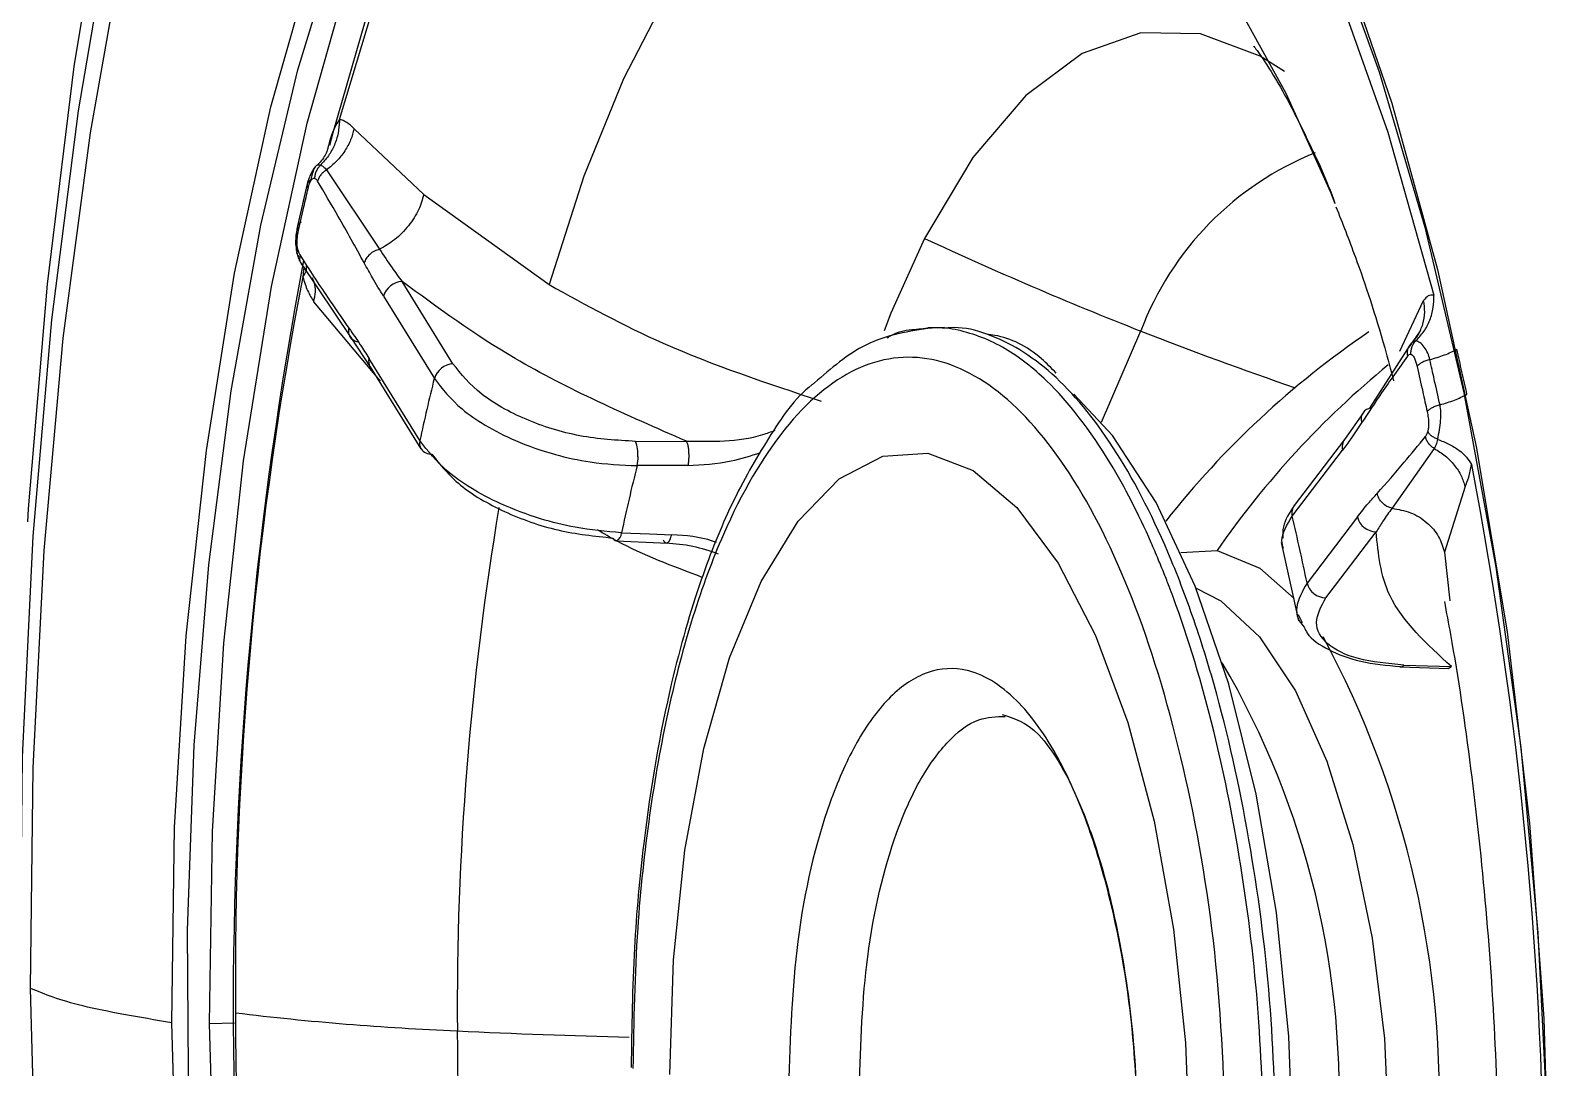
# Model space of a CAD drawing. Extents: x 525 to 613, y 487 to 635.
# Drawn here: x 599.079 to 600.127, y 550.008 to 550.723 of the extents above; entities that cross this region are included whole.
import ezdxf

# ---------------------------------------------------------------- set-up
doc = ezdxf.new("R2010")
doc.units = 0
doc.header["$MEASUREMENT"] = 0
doc.layers.add('1', color=4, linetype='Continuous')
doc.layers.add('STD TEST', color=3, linetype='Continuous')

# ---------------------------------------------------------------- blocks, each defined once
blk = doc.blocks.new('2023 VANGUARD')
at = {"layer": '1', "color": 3, "linetype": 'Continuous', "lineweight": 25}
for p, q in [((30.3425, -42.0358), (30.3906, -42.0812)), ((30.3236, -42.0642), (30.3601, -42.1189)), ((30.3103, -42.0737), (30.3035, -42.1027)), ((30.3906, -42.0812), (30.477, -42.1433)), ((30.306, -42.1287), (30.3402, -42.1798)), ((30.3079, -42.1311), (30.3072, -42.138)), ((30.4107, -42.1979), (30.3756, -42.1411)), ((30.3607, -42.21), (30.3148, -42.1552)), ((30.3628, -42.1513), (30.3979, -42.2081)), ((31.0636, -42.1893), (31.0801, -42.1542)), ((30.7496, -42.1729), (30.7383, -42.1732)), ((30.8579, -42.2382), (30.8851, -42.1753)), ((31.0778, -42.1752), (31.0723, -42.1832)), ((30.3402, -42.1798), (30.3539, -42.2004)), ((31.0429, -42.2286), (31.0713, -42.1843)), ((31.072, -42.1836), (31.0696, -42.1867)), ((30.3879, -42.2509), (30.3528, -42.1941)), ((30.3537, -42.2), (30.3887, -42.2567)), ((31.0381, -42.2322), (31.0256, -42.2501)), ((30.5367, -42.2515), (30.5717, -42.2513)), ((31.0256, -42.2501), (30.9909, -42.2956)), ((30.9895, -42.3031), (31.0242, -42.2576)), ((31.0874, -42.2564), (31.0583, -42.2976)), ((30.5727, -42.268), (30.5377, -42.2682)), ((31.1087, -42.2827), (31.0945, -42.3279)), ((31.0344, -42.3036), (30.9997, -42.3492)), ((31.0127, -42.3594), (31.0474, -42.3139)), ((30.5233, -42.3201), (30.5588, -42.3216)), ((30.9818, -42.3212), (30.9939, -42.3754)), ((30.9127, -42.3281), (30.9377, -42.3268)), ((31.0945, -42.3279), (31.0982, -42.3614)), ((30.9936, -42.3709), (30.9963, -42.3765)), ((31.064, -42.407), (31.0974, -42.4082)), ((31.0665, -42.4058), (31.0993, -42.4069)), ((30.2429, -42.6532), (30.26, -42.6526))]:
    blk.add_line(p, q, dxfattribs=at)
at = {"layer": '1', "color": 3, "linetype": 'Continuous', "lineweight": 25, "flags": 128}
for points in [[(30.448, -41.1171), (30.4153, -41.1647), (30.3647, -41.2521), (30.3178, -41.3513), (30.2748, -41.4614), (30.2362, -41.5817), (30.2023, -41.711), (30.1733, -41.8485), (30.1494, -41.9929), (30.1309, -42.1431), (30.1179, -42.2979), (30.1173, -42.3069)], [(30.4762, -41.2228), (30.4256, -41.2829), (30.3756, -41.3585), (30.329, -41.4463), (30.2862, -41.5456), (30.2476, -41.6555), (30.2136, -41.7751), (30.1845, -41.9032), (30.1605, -42.0386), (30.1418, -42.1802), (30.1287, -42.3267), (30.1211, -42.4767), (30.1193, -42.6288)], [(30.1122, -42.624), (30.1139, -42.4693), (30.1213, -42.3168), (30.1342, -42.1677), (30.1526, -42.0233), (30.1763, -41.8848), (30.2051, -41.7533), (30.2387, -41.6301), (30.2769, -41.5162), (30.3193, -41.4125), (30.3656, -41.3199), (30.3661, -41.3191)], [(30.3801, -43.5397), (30.3445, -43.4411), (30.313, -43.334), (30.286, -43.2196), (30.2639, -43.0994), (30.2468, -42.9748), (30.235, -42.8471), (30.2286, -42.718), (30.2277, -42.5888), (30.2323, -42.4612), (30.2424, -42.3366), (30.2578, -42.2165), (30.2783, -42.1022), (30.3038, -41.9952), (30.3338, -41.8967), (30.3681, -41.8078), (30.4063, -41.7296), (30.4479, -41.663), (30.4923, -41.6088), (30.5392, -41.5675), (30.588, -41.5398), (30.638, -41.5259), (30.6887, -41.526)], [(30.6887, -41.526), (30.7395, -41.5401), (30.7898, -41.568), (30.839, -41.6094), (30.8866, -41.6638), (30.9319, -41.7305), (30.9745, -41.8089), (31.0138, -41.8979), (31.0494, -41.9965), (31.0809, -42.1037), (31.1079, -42.218), (31.13, -42.3382), (31.1471, -42.4628), (31.1589, -42.5905), (31.1653, -42.7197), (31.1662, -42.8488), (31.1652, -42.8947)], [(30.2429, -42.6532), (30.2449, -42.5207), (30.2527, -42.3907), (30.2664, -42.2649), (30.2855, -42.1447), (30.3101, -42.0318), (30.3396, -41.9274), (30.3739, -41.8331), (30.4123, -41.7498), (30.4545, -41.6788), (30.4999, -41.6208), (30.5479, -41.5766), (30.598, -41.5468), (30.6495, -41.5317), (30.67, -41.5299)], [(30.6347, -41.5622), (30.6112, -41.5705), (30.5621, -41.5986), (30.5149, -41.6408), (30.4703, -41.6965), (30.4287, -41.7651), (30.3908, -41.8457), (30.357, -41.9372), (30.3278, -42.0386), (30.3256, -42.0474)], [(30.3324, -42.0293), (30.3634, -41.927), (30.3991, -41.8356), (30.4391, -41.7561), (30.4828, -41.6897), (30.5296, -41.6373), (30.5789, -41.5996), (30.63, -41.5772), (30.6823, -41.5702)], [(30.8074, -41.5707), (30.8409, -41.6015), (30.8905, -41.6602), (30.9376, -41.7322), (30.9816, -41.8166), (31.0219, -41.9123), (31.0581, -42.0182), (31.0897, -42.1329), (31.1163, -42.255), (31.1376, -42.3829), (31.1532, -42.515), (31.163, -42.6497), (31.167, -42.7853)], [(30.7805, -41.599), (30.7859, -41.6022), (30.8372, -41.6411), (30.8868, -41.6947), (30.9341, -41.7622), (30.9783, -41.8427), (31.0189, -41.9351), (31.0554, -42.0382), (31.0871, -42.1505)], [(30.2168, -42.6527), (30.2188, -42.5179), (30.2268, -42.3857), (30.2407, -42.2577), (30.2602, -42.1355), (30.2852, -42.0206), (30.3152, -41.9145), (30.35, -41.8186), (30.3891, -41.7339), (30.432, -41.6616), (30.457, -41.6276)], [(31.0192, -42.0876), (31.0161, -42.0798), (30.9854, -42.0114), (30.9522, -41.9515), (30.9169, -41.9006), (30.8799, -41.8595), (30.8417, -41.8285), (30.8026, -41.8082)], [(30.681, -41.8144), (30.663, -41.8246), (30.6263, -41.8539), (30.5913, -41.8935), (30.5585, -41.9429), (30.5283, -42.0014), (30.501, -42.0685), (30.477, -42.1433)], [(30.9842, -41.9963), (30.9674, -41.9856), (30.9262, -41.9702), (30.885, -41.9696), (30.8446, -41.9839), (30.8057, -42.0127), (30.7693, -42.0555), (30.736, -42.1114)], [(30.736, -42.1114), (30.7128, -42.1629), (30.708, -42.1753)], [(30.9903, -42.7492), (30.9872, -42.6622), (30.9786, -42.5766), (30.9647, -42.4948), (30.9458, -42.419), (30.9226, -42.3514), (30.8956, -42.2937), (30.8655, -42.2475), (30.8389, -42.2188)], [(30.5604, -42.6884), (30.5629, -42.6093), (30.5707, -42.5336), (30.5837, -42.4634), (30.6014, -42.4009), (30.6233, -42.3481), (30.6488, -42.3065), (30.677, -42.2773), (30.7071, -42.2616), (30.7382, -42.2597), (30.7694, -42.2716), (30.7996, -42.2972), (30.828, -42.3355), (30.8538, -42.3854), (30.8761, -42.4454), (30.8942, -42.5136), (30.9076, -42.5881), (30.916, -42.6664), (30.9189, -42.7464)], [(30.5269, -42.3145), (30.5463, -42.3153), (30.5616, -42.3159)], [(30.9377, -42.3268), (30.9672, -42.3389), (30.9909, -42.3598)], [(30.9232, -42.3528), (30.9402, -42.3615), (30.967, -42.3863), (30.9917, -42.4237), (31.0134, -42.4721), (31.0313, -42.5297), (31.0447, -42.5943), (31.0531, -42.6634), (31.0561, -42.7344)], [(30.1193, -42.6288), (30.1233, -42.7818), (30.1329, -42.9342), (30.1481, -43.0846), (30.1687, -43.2317), (30.1947, -43.3741), (30.2256, -43.5106), (30.2614, -43.6398), (30.3015, -43.7608), (30.3458, -43.8722), (30.3937, -43.9733), (30.4448, -44.0629), (30.4987, -44.1403), (30.5549, -44.2049), (30.6045, -44.2495)], [(30.5083, -43.7973), (30.4933, -43.7778), (30.4462, -43.7058), (30.4022, -43.6214), (30.3618, -43.5256), (30.3256, -43.4198), (30.294, -43.3051), (30.2674, -43.183), (30.2462, -43.0551), (30.2305, -42.9229), (30.2207, -42.7882), (30.2168, -42.6527)], [(30.7182, -43.9052), (30.6658, -43.8904), (30.614, -43.8609), (30.5634, -43.817), (30.5147, -43.7594), (30.4684, -43.6886), (30.4251, -43.6056), (30.3855, -43.5115), (30.3499, -43.4074), (30.3188, -43.2946), (30.2927, -43.1746), (30.2718, -43.0488), (30.2564, -42.9189), (30.2467, -42.7865), (30.2429, -42.6532)]]:
    blk.add_lwpolyline(points, dxfattribs=at)
at = {"layer": '1', "color": 3, "linetype": 'Continuous', "lineweight": 25}
for centre, radius, start, end in [((31.0854, -42.251), 0.2142, 111.931, 159.3036), ((31.8397, -39.7435), 2.6125, 245.0097, 248.5672), ((33.0257, -42.6428), 2.7665, 169.2461, 191.2121), ((32.8188, -42.6234), 2.5581, 169.0606, 180.5014), ((30.3765, -42.1554), 0.0143, 93.3697, 163.3796), ((31.8291, -39.7705), 2.5835, 248.5678, 251.0844), ((31.3954, -42.6953), 0.628, 124.2071, 141.7385), ((30.3602, -42.1961), 0.00761, 165.1197, 210.7448), ((30.4116, -42.2122), 0.0143, 93.37, 163.3797), ((31.4549, -42.6849), 0.6291, 129.3861, 145.3065), ((31.7651, -42.5481), 1.4089, 166.0329, 167.8205), ((30.3953, -42.2528), 0.00761, 165.1196, 210.7447), ((30.512, -42.2607), 0.0263, 357.1282, 20.6098), ((31.0329, -42.2554), 0.00899, 143.9013, 194.204), ((30.3957, -42.2519), 0.00843, 214.5923, 273.6697), ((31.7218, -42.5675), 1.2213, 165.8109, 168.0425), ((30.5067, -42.2617), 0.0317, 348.2872, 359.4367), ((28.3594, -42.7954), 2.804, 0.0937, 10.8525), ((32.5035, -42.6425), 2.0898, 170.4848, 180.4301), ((30.9981, -42.3009), 0.00892, 143.5165, 194.4182), ((29.2928, -42.7054), 1.7437, 11.7894, 13.3401), ((31.0475, -42.3003), 0.0135, 194.1305, 269.2545), ((30.5239, -42.3174), 0.00279, 195.7379, 257.2354), ((30.5211, -42.3147), 0.00587, 292.1385, 1.7508), ((31.0128, -42.3459), 0.0135, 194.1304, 269.2542), ((30.4167, -42.7049), 0.6742, 357.4455, 28.2008), ((30.431, -42.7022), 0.5909, 356.8181, 30.2808), ((31.064, -42.4038), 0.00321, 265.6325, 321.3712), ((33.0648, -42.6412), 2.804, 180.0937, 190.8525), ((30.49, -40.7699), 1.8898, 263.0345, 267.6866), ((32.6731, -42.6535), 2.2594, 180.1194, 190.1416), ((30.6519, -37.7298), 4.9342, 267.2335, 268.611)]:
    blk.add_arc(centre, radius, start, end, dxfattribs=at)
for points, knots in [([(31.7065, -42.2299), (31.6938, -42.1092), (31.678, -41.9897), (31.6406, -41.7565), (31.6193, -41.6437), (31.5715, -41.4256), (31.545, -41.3203), (31.5015, -41.1681), (31.4862, -41.1181), (31.4547, -41.0211), (31.4385, -40.9742), (31.3885, -40.8379), (31.3533, -40.753), (31.2976, -40.6347), (31.2786, -40.5968), (31.2396, -40.524), (31.2196, -40.489), (31.1179, -40.3236), (31.0326, -40.2219), (30.9202, -40.1323), (30.8973, -40.1162), (30.8515, -40.0883), (30.8286, -40.0764), (30.7596, -40.047), (30.7134, -40.0355), (30.6437, -40.0304), (30.6204, -40.0308), (30.5737, -40.0356), (30.5502, -40.0401), (30.4801, -40.0597), (30.4342, -40.0809), (30.3438, -40.1389), (30.2993, -40.1757), (30.2337, -40.2429), (30.212, -40.2674), (30.1694, -40.32), (30.1485, -40.348), (30.0465, -40.4966), (29.9721, -40.6425), (29.9054, -40.8154)], [0, 0, 0, 0, 0.0625, 0.0625, 0.125, 0.125, 0.1875, 0.1875, 0.21875, 0.21875, 0.25, 0.25, 0.3125, 0.3125, 0.34375, 0.34375, 0.375, 0.375, 0.5, 0.5, 0.53125, 0.53125, 0.5625, 0.5625, 0.625, 0.625, 0.65625, 0.65625, 0.6875, 0.6875, 0.75, 0.75, 0.8125, 0.8125, 0.84375, 0.84375, 0.875, 0.875, 1, 1, 1, 1]), ([(30.9544, -40.2888), (30.9691, -40.2969), (30.9974, -40.3122), (31.0398, -40.3465), (31.0781, -40.3833), (31.1128, -40.4218), (31.1566, -40.4761), (31.2096, -40.5526), (31.2587, -40.637), (31.2936, -40.7036), (31.3213, -40.7596), (31.3562, -40.836), (31.3981, -40.937), (31.4427, -41.0576), (31.4883, -41.1971), (31.5331, -41.3535), (31.578, -41.5352), (31.6213, -41.7444), (31.6616, -41.9822), (31.6817, -42.1542), (31.6922, -42.2438)], [0, 0, 0, 0, 0.061239, 0.117362, 0.162011, 0.197964, 0.231506, 0.306184, 0.368605, 0.390899, 0.420517, 0.459418, 0.507678, 0.565533, 0.621394, 0.683788, 0.752393, 0.827662, 0.910271, 1, 1, 1, 1]), ([(30.1641, -44.3782), (30.1609, -44.3702), (30.1544, -44.3544), (30.1449, -44.3305), (30.1354, -44.3066), (30.1261, -44.2828), (30.117, -44.2591), (30.1079, -44.2354), (30.0991, -44.2119), (30.0904, -44.1884), (30.0818, -44.165), (30.0734, -44.1417), (30.0651, -44.1186), (30.057, -44.0955), (30.049, -44.0725), (30.0412, -44.0497), (30.0335, -44.027), (30.026, -44.0044), (30.0187, -43.982), (30.0115, -43.9597), (30.0045, -43.9375), (29.9976, -43.9155), (29.9908, -43.8937), (29.9843, -43.872), (29.9779, -43.8504), (29.9716, -43.8291), (29.9655, -43.8079), (29.9595, -43.7869), (29.9537, -43.7661), (29.948, -43.7454), (29.9425, -43.7249), (29.9371, -43.7047), (29.9319, -43.6846), (29.9268, -43.6648), (29.9218, -43.6452), (29.9171, -43.6259), (29.9124, -43.6068), (29.9079, -43.588), (29.9036, -43.5695), (29.8994, -43.5512), (29.8953, -43.5333), (29.8914, -43.5156), (29.8876, -43.4982), (29.8839, -43.4811), (29.8804, -43.4643), (29.877, -43.4478), (29.8737, -43.4315), (29.8705, -43.4156), (29.8675, -43.4), (29.8646, -43.3847), (29.8617, -43.3697), (29.859, -43.355), (29.8564, -43.3406), (29.8539, -43.3265), (29.8515, -43.3127), (29.8492, -43.2992), (29.847, -43.286), (29.8448, -43.2732), (29.8428, -43.2606), (29.8409, -43.2484), (29.839, -43.2365), (29.8372, -43.2249), (29.8355, -43.2137), (29.8339, -43.2027), (29.8323, -43.1921), (29.8308, -43.1818), (29.8294, -43.1718), (29.8281, -43.1622), (29.8268, -43.1528), (29.8256, -43.1438), (29.8245, -43.1352), (29.8234, -43.1268), (29.8223, -43.1188), (29.8214, -43.1111), (29.8205, -43.1038), (29.8196, -43.0968), (29.8188, -43.0901), (29.818, -43.0837), (29.8173, -43.0777), (29.8166, -43.072), (29.816, -43.0667), (29.8154, -43.0617), (29.8149, -43.057), (29.8144, -43.0527), (29.814, -43.0487), (29.8136, -43.045), (29.8051, -42.9676), (29.7924, -42.8148), (29.786, -42.5867), (29.7919, -42.36), (29.8099, -42.1364), (29.8356, -41.9451), (29.8636, -41.7856), (29.8904, -41.6563), (29.9202, -41.5307), (29.9529, -41.4089), (29.9878, -41.2911), (30.0172, -41.2003), (30.0398, -41.1343), (30.0551, -41.0911), (30.0705, -41.0486), (30.086, -41.007), (30.0964, -40.9799), (30.1017, -40.9664)], [0, 0, 0, 0, 0.008579, 0.017051, 0.025417, 0.03368, 0.041839, 0.049898, 0.057858, 0.065719, 0.073483, 0.081151, 0.088725, 0.096205, 0.103593, 0.110888, 0.118093, 0.125208, 0.132234, 0.139171, 0.14602, 0.152782, 0.159457, 0.166046, 0.172549, 0.178967, 0.1853, 0.191549, 0.19772, 0.203808, 0.209813, 0.215732, 0.221564, 0.227306, 0.232957, 0.238515, 0.24398, 0.24935, 0.254624, 0.2598, 0.264879, 0.269862, 0.27475, 0.279542, 0.28424, 0.288843, 0.293353, 0.297769, 0.302092, 0.306323, 0.310461, 0.314508, 0.318462, 0.322326, 0.326098, 0.329778, 0.333368, 0.336867, 0.340276, 0.343594, 0.346822, 0.349959, 0.353007, 0.355964, 0.358831, 0.361608, 0.364296, 0.366893, 0.3694, 0.371817, 0.374145, 0.376382, 0.37853, 0.380588, 0.382555, 0.384433, 0.38622, 0.387918, 0.389525, 0.391042, 0.392469, 0.393806, 0.395053, 0.396209, 0.397275, 0.39825, 0.399136, 0.459164, 0.519343, 0.579041, 0.638856, 0.699148, 0.736725, 0.774168, 0.811567, 0.84908, 0.886805, 0.924526, 0.939613, 0.954699, 0.96979, 0.984889, 1, 1, 1, 1]), ([(30.9631, -41.9789), (30.963, -41.9787), (30.9627, -41.9784), (30.9702, -41.9884), (30.9827, -42.0086), (30.9992, -42.0411), (31.0119, -42.0679), (31.0186, -42.0862), (31.0189, -42.0871)], [0, 0, 0, 0, 0.1207989, 0.3261634, 0.5373346, 0.7574067, 0.9878888, 1, 1, 1, 1]), ([(30.3324, -42.0305), (30.3322, -42.0333), (30.3318, -42.0389), (30.3292, -42.0471), (30.3251, -42.0547), (30.3213, -42.0588), (30.3194, -42.0608)], [0, 0, 0, 0, 0.24492, 0.497148, 0.750853, 1, 1, 1, 1]), ([(30.3324, -42.0293), (30.3302, -42.033), (30.3271, -42.0381), (30.3251, -42.0467), (30.3245, -42.049)], [0, 0, 0, 0, 0.722664, 1, 1, 1, 1]), ([(30.3425, -42.0358), (30.3408, -42.0341), (30.3375, -42.0307), (30.3341, -42.0298), (30.3324, -42.0293)], [0, 0, 0, 0, 0.495801, 1, 1, 1, 1]), ([(30.3324, -42.0293), (30.3324, -42.0295), (30.3324, -42.0299), (30.3324, -42.0303), (30.3324, -42.0305)], [0, 0, 0, 0, 0.559026, 1, 1, 1, 1]), ([(30.3425, -42.0358), (30.3419, -42.0383), (30.3405, -42.0435), (30.3363, -42.0512), (30.3307, -42.0584), (30.3259, -42.0622), (30.3236, -42.0642)], [0, 0, 0, 0, 0.2435327, 0.4957816, 0.7502251, 1, 1, 1, 1]), ([(30.3245, -42.0487), (30.3244, -42.0495), (30.324, -42.0512), (30.3221, -42.0549), (30.3197, -42.0584), (30.3176, -42.0604), (30.3168, -42.0611)], [0, 0, 0, 0, 0.275613, 0.551464, 0.833895, 1, 1, 1, 1]), ([(30.3155, -42.0623), (30.315, -42.063), (30.3138, -42.0646), (30.3124, -42.0675), (30.3112, -42.0705), (30.3106, -42.0727), (30.3103, -42.0737)], [0, 0, 0, 0, 0.27074, 0.525543, 0.769179, 1, 1, 1, 1]), ([(30.3194, -42.0608), (30.3184, -42.0608), (30.3166, -42.0606), (30.3148, -42.0631), (30.3138, -42.0666), (30.3131, -42.0696), (30.3128, -42.071)], [0, 0, 0, 0, 0.296548, 0.554251, 0.789189, 1, 1, 1, 1]), ([(30.3194, -42.0608), (30.3189, -42.0614), (30.3177, -42.0627), (30.3164, -42.0649), (30.3155, -42.0674), (30.3154, -42.0691), (30.3153, -42.0699)], [0, 0, 0, 0, 0.247007, 0.5, 0.752993, 1, 1, 1, 1]), ([(30.3194, -42.0608), (30.3201, -42.0611), (30.3215, -42.0617), (30.3229, -42.0633), (30.3236, -42.0642)], [0, 0, 0, 0, 0.496987, 1, 1, 1, 1]), ([(30.3128, -42.071), (30.3122, -42.0714), (30.3111, -42.0721), (30.3102, -42.0735), (30.3101, -42.0752), (30.3106, -42.0763), (30.3109, -42.0769)], [0, 0, 0, 0, 0.245697, 0.5, 0.754303, 1, 1, 1, 1]), ([(30.3109, -42.0769), (30.3112, -42.0757), (30.3118, -42.0733), (30.313, -42.071), (30.3142, -42.0698), (30.315, -42.0699), (30.3153, -42.0699)], [0, 0, 0, 0, 0.316144, 0.604812, 0.810522, 1, 1, 1, 1]), ([(30.3174, -42.072), (30.3171, -42.0714), (30.3164, -42.0705), (30.3156, -42.0701), (30.3153, -42.0699)], [0, 0, 0, 0, 0.557135, 1, 1, 1, 1]), ([(30.3236, -42.0642), (30.3228, -42.0647), (30.3213, -42.0657), (30.3195, -42.0676), (30.3181, -42.0698), (30.3177, -42.0713), (30.3174, -42.072)], [0, 0, 0, 0, 0.246698, 0.5, 0.753302, 1, 1, 1, 1]), ([(30.3495, -42.1283), (30.3436, -42.1175), (30.333, -42.0983), (30.3222, -42.08), (30.3174, -42.072)], [0, 0, 0, 0, 0.559997, 1, 1, 1, 1]), ([(30.3042, -42.1059), (30.3054, -42.1005), (30.3077, -42.0908), (30.3099, -42.0811), (30.3109, -42.0769)], [0, 0, 0, 0, 0.56, 1, 1, 1, 1]), ([(30.3906, -42.0812), (30.3896, -42.0847), (30.3875, -42.092), (30.3804, -42.103), (30.3709, -42.1127), (30.3637, -42.1169), (30.3601, -42.1189)], [0, 0, 0, 0, 0.235391, 0.489489, 0.749289, 1, 1, 1, 1]), ([(31.0196, -42.0896), (31.0241, -42.1009), (31.0355, -42.1297), (31.0491, -42.1709), (31.0574, -42.202), (31.0594, -42.2097)], [0, 0, 0, 0, 0.328827, 0.834591, 1, 1, 1, 1]), ([(30.3035, -42.1028), (30.3033, -42.1041), (30.3027, -42.1068), (30.3022, -42.1115), (30.3022, -42.1169), (30.3029, -42.1202), (30.3032, -42.122)], [0, 0, 0, 0, 0.224543, 0.464851, 0.717674, 1, 1, 1, 1]), ([(30.3061, -42.1001), (30.3055, -42.1004), (30.3043, -42.1011), (30.3035, -42.1026), (30.3033, -42.1042), (30.3039, -42.1053), (30.3042, -42.1059)], [0, 0, 0, 0, 0.245697, 0.5, 0.754303, 1, 1, 1, 1]), ([(30.3038, -42.1194), (30.3036, -42.1183), (30.3032, -42.116), (30.3032, -42.1111), (30.3038, -42.1079), (30.3042, -42.1059)], [0, 0, 0, 0, 0.24307, 0.51589, 1, 1, 1, 1]), ([(30.3048, -42.124), (30.3044, -42.1237), (30.3036, -42.1231), (30.3032, -42.122), (30.3031, -42.1207), (30.3036, -42.1198), (30.3038, -42.1194)], [0, 0, 0, 0, 0.247007, 0.5, 0.752993, 1, 1, 1, 1]), ([(30.3032, -42.122), (30.3036, -42.1232), (30.3044, -42.1258), (30.3054, -42.1277), (30.306, -42.1287)], [0, 0, 0, 0, 0.488338, 1, 1, 1, 1]), ([(30.3038, -42.1194), (30.3041, -42.1203), (30.3046, -42.1219), (30.3052, -42.123), (30.3055, -42.1235)], [0, 0, 0, 0, 0.562739, 1, 1, 1, 1]), ([(30.308, -42.1312), (30.3075, -42.1307), (30.3064, -42.1298), (30.3055, -42.1279), (30.3051, -42.1257), (30.3054, -42.1242), (30.3055, -42.1235)], [0, 0, 0, 0, 0.246698, 0.5, 0.753302, 1, 1, 1, 1]), ([(30.3055, -42.1235), (30.3117, -42.1331), (30.3228, -42.1502), (30.3341, -42.1663), (30.339, -42.1734)], [0, 0, 0, 0, 0.559998, 1, 1, 1, 1]), ([(30.3601, -42.1189), (30.3589, -42.1193), (30.3565, -42.1201), (30.3532, -42.1223), (30.3507, -42.1252), (30.3499, -42.1273), (30.3495, -42.1283)], [0, 0, 0, 0, 0.243098, 0.5, 0.756902, 1, 1, 1, 1]), ([(30.3601, -42.1189), (30.363, -42.1232), (30.368, -42.1308), (30.3733, -42.138), (30.3756, -42.1411)], [0, 0, 0, 0, 0.561456, 1, 1, 1, 1]), ([(30.3072, -42.138), (30.3081, -42.1366), (30.3099, -42.1338), (30.3098, -42.1313), (30.3098, -42.13)], [0, 0, 0, 0, 0.491726, 1, 1, 1, 1]), ([(30.3628, -42.1513), (30.3603, -42.1472), (30.3558, -42.1397), (30.3515, -42.1318), (30.3495, -42.1283)], [0, 0, 0, 0, 0.559985, 1, 1, 1, 1]), ([(30.3072, -42.138), (30.3082, -42.1413), (30.3103, -42.1478), (30.3133, -42.1527), (30.3148, -42.1552)], [0, 0, 0, 0, 0.504199, 1, 1, 1, 1]), ([(30.3148, -42.1552), (30.3152, -42.1528), (30.3162, -42.1481), (30.3157, -42.1424), (30.3142, -42.1396), (30.3137, -42.1386)], [0, 0, 0, 0, 0.390901, 0.795793, 1, 1, 1, 1]), ([(30.5717, -42.2513), (30.5305, -42.2333), (30.457, -42.201), (30.4005, -42.1594), (30.3756, -42.1411)], [0, 0, 0, 0, 0.5597985, 1, 1, 1, 1]), ([(30.477, -42.1433), (30.5025, -42.1574), (30.5596, -42.1888), (30.6273, -42.2113), (30.6647, -42.2237)], [0, 0, 0, 0, 0.447508, 1, 1, 1, 1]), ([(31.0746, -42.1822), (31.0766, -42.1801), (31.0806, -42.1758), (31.0846, -42.1679), (31.087, -42.1593), (31.0871, -42.1534), (31.0871, -42.1505)], [0, 0, 0, 0, 0.249676, 0.503855, 0.756033, 1, 1, 1, 1]), ([(31.0796, -42.1705), (31.0802, -42.1678), (31.0813, -42.1625), (31.0805, -42.157), (31.0801, -42.1542)], [0, 0, 0, 0, 0.50879, 1, 1, 1, 1]), ([(31.0871, -42.1505), (31.0858, -42.1505), (31.0832, -42.1505), (31.0811, -42.153), (31.0801, -42.1542)], [0, 0, 0, 0, 0.504199, 1, 1, 1, 1]), ([(30.3452, -42.1831), (30.3442, -42.1827), (30.3421, -42.1821), (30.3399, -42.1797), (30.3387, -42.1768), (30.3389, -42.1745), (30.339, -42.1734)], [0, 0, 0, 0, 0.243098, 0.5, 0.756902, 1, 1, 1, 1]), ([(30.339, -42.1734), (30.3417, -42.1772), (30.3463, -42.1838), (30.3508, -42.191), (30.3528, -42.1941)], [0, 0, 0, 0, 0.559985, 1, 1, 1, 1]), ([(30.7411, -42.1732), (30.7254, -42.1755), (30.6961, -42.1798), (30.6715, -42.2012), (30.66, -42.2111)], [0, 0, 0, 0, 0.534276, 1, 1, 1, 1]), ([(30.7398, -42.1734), (30.7356, -42.1738), (30.7263, -42.1745), (30.7163, -42.176), (30.7107, -42.1798), (30.71, -42.1803)], [0, 0, 0, 0, 0.420224, 0.925751, 1, 1, 1, 1]), ([(30.9703, -42.7511), (30.9695, -42.7181), (30.9679, -42.6503), (30.956, -42.5483), (30.9363, -42.4482), (30.917, -42.3846), (30.9044, -42.351), (30.901, -42.3423), (30.8969, -42.3322), (30.8852, -42.3048), (30.8608, -42.2573), (30.8264, -42.2129), (30.7906, -42.185), (30.7646, -42.1752), (30.7472, -42.1726), (30.7408, -42.1733), (30.7398, -42.1734)], [0, 0, 0, 0, 0.1106346, 0.2266119, 0.3479298, 0.4745857, 0.485434, 0.4987603, 0.5145646, 0.5328468, 0.630654, 0.767924, 0.8515086, 0.9449794, 0.991324, 1, 1, 1, 1]), ([(30.9789, -42.7508), (30.978, -42.715), (30.9761, -42.6412), (30.9619, -42.5301), (30.9426, -42.4408), (30.922, -42.374), (30.8991, -42.314), (30.8669, -42.2524), (30.8243, -42.2009), (30.7866, -42.1785), (30.7612, -42.1722), (30.751, -42.1733), (30.7484, -42.1736)], [0, 0, 0, 0, 0.119894, 0.246824, 0.380786, 0.450518, 0.522015, 0.65213, 0.782246, 0.912362, 0.977513, 1, 1, 1, 1]), ([(30.8268, -42.2044), (30.8234, -42.201), (30.8103, -42.1875), (30.7935, -42.1794), (30.7806, -42.1777), (30.7787, -42.1775)], [0, 0, 0, 0, 0.226252, 0.8829, 1, 1, 1, 1]), ([(31.0713, -42.1843), (31.0731, -42.1823), (31.0768, -42.1783), (31.0786, -42.1731), (31.0796, -42.1705)], [0, 0, 0, 0, 0.49537, 1, 1, 1, 1]), ([(31.0713, -42.1843), (31.0708, -42.1848), (31.0698, -42.1859), (31.0689, -42.188), (31.0686, -42.1903), (31.0689, -42.1919), (31.069, -42.1927)], [0, 0, 0, 0, 0.246698, 0.5, 0.753302, 1, 1, 1, 1]), ([(31.0746, -42.1822), (31.0741, -42.1828), (31.073, -42.184), (31.0719, -42.1863), (31.0712, -42.1888), (31.0711, -42.1905), (31.0711, -42.1913)], [0, 0, 0, 0, 0.247007, 0.5, 0.752993, 1, 1, 1, 1]), ([(31.0713, -42.1843), (31.0718, -42.1837), (31.0728, -42.1824), (31.074, -42.1823), (31.0746, -42.1822)], [0, 0, 0, 0, 0.505655, 1, 1, 1, 1]), ([(31.0844, -42.195), (31.084, -42.1934), (31.083, -42.1902), (31.0805, -42.1861), (31.0775, -42.1828), (31.0756, -42.1824), (31.0746, -42.1822)], [0, 0, 0, 0, 0.210352, 0.445074, 0.702847, 1, 1, 1, 1]), ([(31.0844, -42.195), (31.0878, -42.194), (31.0947, -42.1921), (31.1003, -42.1893), (31.103, -42.1879)], [0, 0, 0, 0, 0.502808, 1, 1, 1, 1]), ([(31.11, -42.219), (31.1088, -42.2138), (31.1065, -42.2034), (31.1042, -42.1931), (31.103, -42.1879)], [0, 0, 0, 0, 0.499884, 1, 1, 1, 1]), ([(30.5367, -42.2515), (30.5238, -42.2507), (30.4981, -42.2492), (30.4601, -42.2371), (30.4282, -42.2195), (30.4165, -42.2051), (30.4107, -42.1979)], [0, 0, 0, 0, 0.249696, 0.500187, 0.750582, 1, 1, 1, 1]), ([(30.9445, -42.7505), (30.9429, -42.7041), (30.9399, -42.6124), (30.918, -42.482), (30.8855, -42.3686), (30.843, -42.2783), (30.7937, -42.2171), (30.7409, -42.1892), (30.688, -42.1962), (30.6385, -42.2378), (30.6013, -42.3015), (30.5756, -42.3711), (30.5584, -42.4364), (30.5456, -42.5089), (30.5365, -42.5917), (30.5354, -42.6517), (30.5348, -42.6842)], [0, 0, 0, 0, 0.084322, 0.166561, 0.248777, 0.33096, 0.413113, 0.495267, 0.577423, 0.659581, 0.741762, 0.791173, 0.840598, 0.890044, 0.940333, 1, 1, 1, 1]), ([(31.069, -42.1927), (31.063, -42.2011), (31.0523, -42.2159), (31.0419, -42.2318), (31.0373, -42.2387)], [0, 0, 0, 0, 0.559998, 1, 1, 1, 1]), ([(31.0711, -42.1913), (31.0707, -42.1914), (31.0699, -42.1916), (31.0693, -42.1924), (31.069, -42.1927)], [0, 0, 0, 0, 0.562739, 1, 1, 1, 1]), ([(31.0711, -42.1913), (31.0716, -42.1915), (31.0725, -42.1918), (31.0742, -42.1946), (31.075, -42.1977), (31.0756, -42.1997)], [0, 0, 0, 0, 0.2430697, 0.5158896, 1, 1, 1, 1]), ([(31.0844, -42.195), (31.0834, -42.1953), (31.0815, -42.1958), (31.0789, -42.197), (31.0768, -42.1983), (31.076, -42.1993), (31.0756, -42.1997)], [0, 0, 0, 0, 0.245697, 0.5, 0.754303, 1, 1, 1, 1]), ([(31.0914, -42.2263), (31.0901, -42.2204), (31.0877, -42.21), (31.0854, -42.1996), (31.0844, -42.195)], [0, 0, 0, 0, 0.559999, 1, 1, 1, 1]), ([(30.3979, -42.2081), (30.4035, -42.2153), (30.4124, -42.2267), (30.4331, -42.2409), (30.4546, -42.2519), (30.4794, -42.2605), (30.5082, -42.2669), (30.5269, -42.2677), (30.5377, -42.2682)], [0, 0, 0, 0, 0.223173, 0.354792, 0.499492, 0.670253, 0.81071, 1, 1, 1, 1]), ([(31.0756, -42.1997), (31.0769, -42.2055), (31.0792, -42.2159), (31.0815, -42.2264), (31.0825, -42.2309)], [0, 0, 0, 0, 0.56, 1, 1, 1, 1]), ([(30.66, -42.2111), (30.6594, -42.2116), (30.6473, -42.2204), (30.6286, -42.2479), (30.6027, -42.2927), (30.5801, -42.3491), (30.5581, -42.4254), (30.5431, -42.5125), (30.5348, -42.6032), (30.534, -42.6558), (30.5336, -42.6835)], [0, 0, 0, 0, 0.00732, 0.143206, 0.272515, 0.395759, 0.542783, 0.744049, 0.865233, 1, 1, 1, 1]), ([(31.0914, -42.2263), (31.0948, -42.2252), (31.1016, -42.2232), (31.1072, -42.2204), (31.11, -42.219)], [0, 0, 0, 0, 0.502803, 1, 1, 1, 1]), ([(31.0429, -42.2286), (31.0419, -42.229), (31.0398, -42.2298), (31.0378, -42.2323), (31.0367, -42.2354), (31.0371, -42.2377), (31.0373, -42.2387)], [0, 0, 0, 0, 0.243098, 0.5, 0.756902, 1, 1, 1, 1]), ([(31.0914, -42.2263), (31.0904, -42.2265), (31.0885, -42.2271), (31.0859, -42.2283), (31.0838, -42.2296), (31.0829, -42.2305), (31.0825, -42.2309)], [0, 0, 0, 0, 0.245697, 0.5, 0.754303, 1, 1, 1, 1]), ([(31.0898, -42.2501), (31.0902, -42.2479), (31.0911, -42.2439), (31.0919, -42.2373), (31.0922, -42.2313), (31.0916, -42.2279), (31.0914, -42.2263)], [0, 0, 0, 0, 0.296548, 0.554251, 0.789189, 1, 1, 1, 1]), ([(31.0373, -42.2387), (31.0348, -42.2424), (31.0306, -42.249), (31.0261, -42.255), (31.0242, -42.2576)], [0, 0, 0, 0, 0.559985, 1, 1, 1, 1]), ([(31.0825, -42.2309), (31.0828, -42.2323), (31.0833, -42.235), (31.0836, -42.2389), (31.0835, -42.2422), (31.0831, -42.2438), (31.083, -42.2446)], [0, 0, 0, 0, 0.316144, 0.604812, 0.810522, 1, 1, 1, 1]), ([(30.5269, -42.3145), (30.5163, -42.3136), (30.4978, -42.312), (30.4692, -42.3048), (30.4445, -42.2955), (30.4231, -42.2841), (30.4024, -42.2695), (30.3935, -42.2581), (30.3879, -42.2509)], [0, 0, 0, 0, 0.189178, 0.329349, 0.49967, 0.644705, 0.776575, 1, 1, 1, 1]), ([(30.5717, -42.2513), (30.5804, -42.2514), (30.5979, -42.2517), (30.619, -42.249), (30.6301, -42.2448), (30.633, -42.2438)], [0, 0, 0, 0, 0.425483, 0.852268, 1, 1, 1, 1]), ([(31.0481, -42.2874), (31.0543, -42.2803), (31.0655, -42.2677), (31.0765, -42.2541), (31.0813, -42.2481)], [0, 0, 0, 0, 0.559997, 1, 1, 1, 1]), ([(31.0813, -42.2481), (31.0817, -42.2476), (31.0823, -42.2467), (31.0828, -42.2452), (31.083, -42.2446)], [0, 0, 0, 0, 0.557135, 1, 1, 1, 1]), ([(31.0874, -42.2564), (31.0866, -42.2559), (31.0852, -42.2549), (31.0834, -42.2528), (31.082, -42.2505), (31.0816, -42.2489), (31.0813, -42.2481)], [0, 0, 0, 0, 0.246698, 0.5, 0.753302, 1, 1, 1, 1]), ([(31.0898, -42.2501), (31.089, -42.2497), (31.0875, -42.249), (31.0855, -42.2477), (31.0839, -42.2462), (31.0833, -42.2451), (31.083, -42.2446)], [0, 0, 0, 0, 0.247007, 0.5, 0.752993, 1, 1, 1, 1]), ([(31.0898, -42.2501), (31.0894, -42.2513), (31.0888, -42.2539), (31.0878, -42.2556), (31.0874, -42.2564)], [0, 0, 0, 0, 0.496987, 1, 1, 1, 1]), ([(31.0898, -42.2501), (31.0924, -42.2511), (31.0978, -42.2532), (31.1046, -42.2575), (31.11, -42.2623), (31.1121, -42.2658), (31.1132, -42.2674)], [0, 0, 0, 0, 0.249676, 0.503855, 0.756033, 1, 1, 1, 1]), ([(30.3962, -42.2604), (30.402, -42.2676), (30.4136, -42.2822), (30.4454, -42.3007), (30.483, -42.3142), (30.5085, -42.3168), (30.5212, -42.3182)], [0, 0, 0, 0, 0.249644, 0.500118, 0.750531, 1, 1, 1, 1]), ([(30.5727, -42.268), (30.5827, -42.2676), (30.5995, -42.2667), (30.6162, -42.2614), (30.6229, -42.2592)], [0, 0, 0, 0, 0.593387, 1, 1, 1, 1]), ([(31.0874, -42.2564), (31.09, -42.258), (31.0952, -42.2612), (31.1015, -42.2677), (31.1063, -42.275), (31.1079, -42.2802), (31.1087, -42.2827)], [0, 0, 0, 0, 0.2497749, 0.5042184, 0.7564673, 1, 1, 1, 1]), ([(31.1087, -42.2827), (31.1096, -42.2807), (31.1113, -42.2765), (31.1126, -42.2705), (31.1132, -42.2674)], [0, 0, 0, 0, 0.495801, 1, 1, 1, 1]), ([(31.0344, -42.3036), (31.0369, -42.3004), (31.0414, -42.2947), (31.0461, -42.2896), (31.0481, -42.2874)], [0, 0, 0, 0, 0.559985, 1, 1, 1, 1]), ([(31.0583, -42.2976), (31.0571, -42.2973), (31.0547, -42.2965), (31.0515, -42.2941), (31.0491, -42.2909), (31.0484, -42.2885), (31.0481, -42.2874)], [0, 0, 0, 0, 0.243098, 0.5, 0.756902, 1, 1, 1, 1]), ([(30.9834, -42.3253), (30.9829, -42.3235), (30.981, -42.3169), (30.9859, -42.309), (30.9895, -42.3031)], [0, 0, 0, 0, 0.26013, 1, 1, 1, 1]), ([(30.9909, -42.2956), (30.9877, -42.3006), (30.9826, -42.3083), (30.983, -42.3156), (30.9831, -42.3182)], [0, 0, 0, 0, 0.643932, 1, 1, 1, 1]), ([(31.0583, -42.2976), (31.0562, -42.3005), (31.0524, -42.3057), (31.0489, -42.3114), (31.0474, -42.3139)], [0, 0, 0, 0, 0.561456, 1, 1, 1, 1]), ([(31.0583, -42.2976), (31.0626, -42.2984), (31.0714, -42.2999), (31.0827, -42.3071), (31.0911, -42.3167), (31.0934, -42.3243), (31.0945, -42.3279)], [0, 0, 0, 0, 0.250711, 0.5105115, 0.7646087, 1, 1, 1, 1]), ([(30.5827, -42.3453), (30.5623, -42.3376), (30.5366, -42.328), (30.5148, -42.3152), (30.5103, -42.3125)], [0, 0, 0, 0, 0.792894, 1, 1, 1, 1]), ([(31.0993, -42.4069), (31.0824, -42.3913), (31.0521, -42.3635), (31.0488, -42.329), (31.0474, -42.3139)], [0, 0, 0, 0, 0.559798, 1, 1, 1, 1]), ([(30.5558, -42.3196), (30.556, -42.32), (30.5565, -42.3208), (30.5572, -42.3214), (30.5578, -42.3217), (30.5582, -42.3215), (30.5582, -42.3215)], [0, 0, 0, 0, 0.3043523, 0.6087047, 0.913057, 1, 1, 1, 1]), ([(30.5577, -42.3215), (30.5639, -42.322), (30.5762, -42.323), (30.5878, -42.327), (30.5936, -42.329)], [0, 0, 0, 0, 0.501957, 1, 1, 1, 1]), ([(30.5582, -42.3215), (30.5584, -42.3215), (30.5589, -42.3213), (30.5596, -42.3206), (30.5604, -42.3195), (30.561, -42.3179), (30.5614, -42.3166), (30.5616, -42.3159)], [0, 0, 0, 0, 0.151524, 0.363643, 0.575762, 0.787881, 1, 1, 1, 1]), ([(30.5924, -42.3213), (30.5915, -42.321), (30.5822, -42.3172), (30.5714, -42.3165), (30.5616, -42.3159)], [0, 0, 0, 0, 0.09318, 1, 1, 1, 1]), ([(30.9997, -42.3492), (30.9965, -42.3549), (30.9914, -42.364), (30.993, -42.3741), (30.9965, -42.3782), (30.9978, -42.3796)], [0, 0, 0, 0, 0.523895, 0.832867, 1, 1, 1, 1]), ([(31.0665, -42.4058), (31.0554, -42.4047), (31.0331, -42.4026), (31.0121, -42.3918), (31.0033, -42.3769), (31.0095, -42.3652), (31.0127, -42.3594)], [0, 0, 0, 0, 0.249698, 0.500187, 0.750582, 1, 1, 1, 1]), ([(31.0944, -42.362), (31.0958, -42.3695), (31.1028, -42.4066), (31.1131, -42.477), (31.1236, -42.5741), (31.1305, -42.6753), (31.1316, -42.7436), (31.1321, -42.7784)], [0, 0, 0, 0, 0.058779, 0.288967, 0.521605, 0.756423, 1, 1, 1, 1]), ([(30.9978, -42.3796), (30.9984, -42.381), (31.001, -42.3871), (31.014, -42.3956), (31.0356, -42.4042), (31.0547, -42.406), (31.0642, -42.4069)], [0, 0, 0, 0, 0.091013, 0.39346, 0.695504, 1, 1, 1, 1]), ([(30.8832, -42.7362), (30.8826, -42.7138), (30.881, -42.657), (30.8686, -42.5812), (30.8491, -42.5142), (30.8264, -42.4633), (30.7967, -42.4234), (30.7646, -42.4058), (30.7346, -42.4097), (30.7094, -42.4283), (30.6878, -42.4591), (30.6651, -42.511), (30.6459, -42.5905), (30.6433, -42.6627), (30.6421, -42.6969)], [0, 0, 0, 0, 0.06946, 0.175709, 0.242892, 0.319309, 0.40495, 0.499799, 0.573044, 0.643265, 0.710458, 0.774619, 0.893317, 1, 1, 1, 1]), ([(30.7894, -42.44), (30.7976, -42.4424), (30.815, -42.4476), (30.8412, -42.4928), (30.8604, -42.5497), (30.8728, -42.6053), (30.8816, -42.6704), (30.8825, -42.7168), (30.883, -42.7406)], [0, 0, 0, 0, 0.2093601, 0.444015, 0.5728889, 0.7085025, 0.8506705, 1, 1, 1, 1]), ([(30.6908, -42.6979), (30.6919, -42.6669), (30.6943, -42.6018), (30.7117, -42.5307), (30.732, -42.4845), (30.7513, -42.4577), (30.7715, -42.4417), (30.7854, -42.4414), (30.7915, -42.4413)], [0, 0, 0, 0, 0.224668, 0.472046, 0.604896, 0.743486, 0.887812, 1, 1, 1, 1]), ([(30.2168, -42.6527), (30.1943, -42.6488), (30.1493, -42.6412), (30.1293, -42.633), (30.1193, -42.6288)], [0, 0, 0, 0, 0.5, 1, 1, 1, 1])]:
    blk.add_open_spline(points, degree=3, knots=knots, dxfattribs=at)
for points in [[(30.5717, -42.2513), (30.5719, -42.252), (30.5725, -42.2532), (30.573, -42.2559), (30.5733, -42.2588), (30.5733, -42.2609), (30.5733, -42.2619)], [(30.5733, -42.2619), (30.5733, -42.263), (30.5732, -42.2652), (30.5729, -42.2671), (30.5727, -42.268)], [(31.0993, -42.4069), (31.0989, -42.4073), (31.098, -42.4081), (31.097, -42.4081), (31.0965, -42.4081)]]:
    blk.add_open_spline(points, degree=3, dxfattribs=at)
blk = doc.blocks.new('2026 Vanguard')
at = {"layer": 'STD TEST', "color": 1}
blk.add_blockref('2023 VANGUARD', (44.1613, 88.209), dxfattribs=at)

msp = doc.modelspace()

# ---------------------------------------------------------------- block references
at = {"layer": '1'}
msp.add_blockref('2026 Vanguard', (524.7985, 504.4821), dxfattribs=at)

doc.saveas('drawing.dxf')
